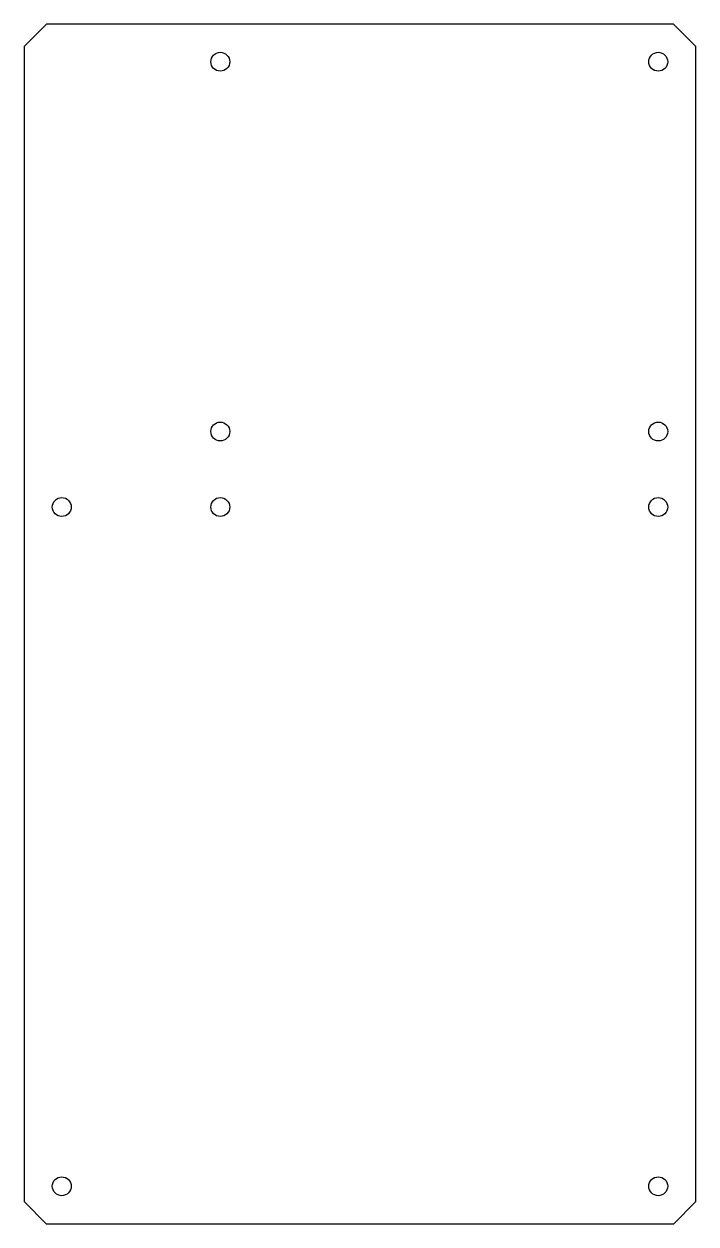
# Model space of a CAD drawing. Extents: x 0 to 89, y -159 to 0.
import ezdxf

# ---------------------------------------------------------------- set-up
doc = ezdxf.new("R2010")
doc.units = 0
doc.header["$MEASUREMENT"] = 0
doc.layers.get('0').update_dxf_attribs({"linetype": 'CONTINUOUS'})

msp = doc.modelspace()

# ---------------------------------------------------------------- linework, layer by layer
for p, q in [((0, -3), (3, 0)), ((86, 0), (3, 0)), ((86, 0), (89, -3)), ((0, -3), (0, -156)), ((89, -156), (89, -3)), ((0, -156), (3, -159)), ((86, -159), (89, -156)), ((86, -159), (3, -159))]:
    msp.add_line(p, q)
for centre in [(26, -5), (84, -5), (26, -54), (84, -54), (5, -64), (26, -64), (84, -64), (5, -154), (84, -154)]:
    msp.add_circle(centre, 1.25)

doc.saveas('drawing.dxf')
